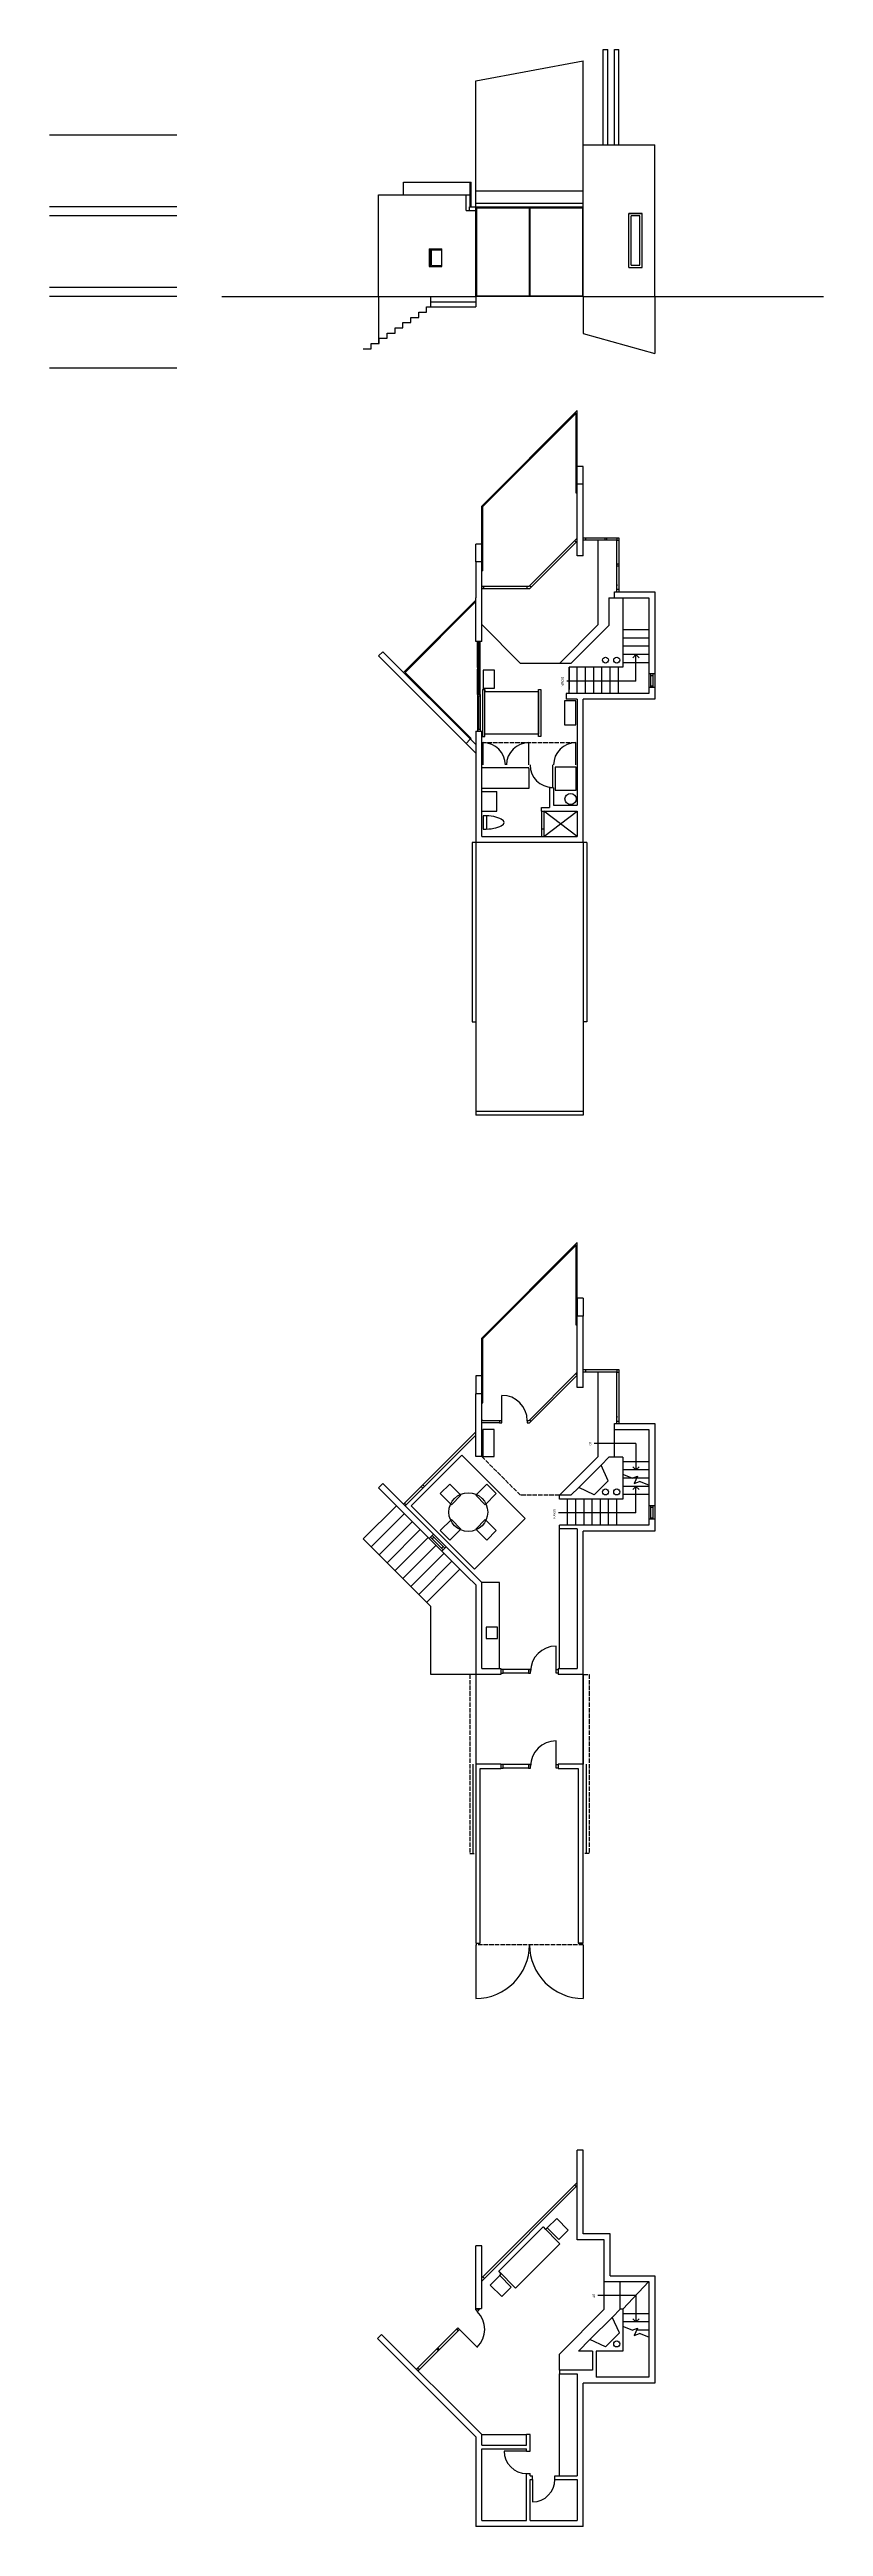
# Model space of a CAD drawing. Header units: inches. Extents: x -30960 to 5972, y 141 to 7569.
# Drawn here: x 4935 to 5972, y 794 to 4112 of the extents above; entities that cross this region are included whole.
import ezdxf

# ---------------------------------------------------------------- set-up
doc = ezdxf.new("R2010")
doc.units = ezdxf.units.IN
doc.header["$LTSCALE"] = 0.5
doc.header["$MEASUREMENT"] = 0
doc.linetypes.add('ACAD_ISO02W100', pattern=[15, 12, -3])
doc.layers.get('0').update_dxf_attribs({"color": 253})
for name, color, linetype in [('A-doors', 254, 'Continuous'), ('A-Elev-North', 7, 'Continuous'), ('A-Elev-South', 7, 'Continuous'), ('A-fixtures', 140, 'Continuous'), ('A-furniture', 33, 'Continuous'), ('A-glazing', 252, 'Continuous'), ('A-millwork', 252, 'Continuous'), ('A-roof', 253, 'Continuous'), ('A-soffit', 251, 'ACAD_ISO02W100'), ('A-stairs', 252, 'Continuous'), ('A-text', 254, 'Continuous'), ('A-walls', 7, 'Continuous')]:
    doc.layers.add(name, color=color, linetype=linetype)

msp = doc.modelspace()

# ---------------------------------------------------------------- linework, layer by layer
for p, q in [((5505.9, 1935.4), (5505.9, 1815.4)), ((5649.9, 1815.4), (5649.9, 1935.4)), ((5649.9, 1935.4), (5649.9, 1815.4))]:
    msp.add_line(p, q)
at = {"layer": 'A-doors'}
for p, q in [((5609.9, 3123.1), (5604.9, 3123.1)), ((5540.9, 2275.3), (5540.9, 2309.3)), ((5540.9, 2275.3), (5537.9, 2275.3)), ((5537.9, 2275.3), (5537.9, 2272.3)), ((5537.9, 2272.3), (5540.9, 2272.3)), ((5540.9, 2272.3), (5540.9, 2275.3)), ((5576.8, 2275.3), (5574.9, 2275.3)), ((5574.9, 2275.3), (5574.9, 2272.3)), ((5574.9, 2272.3), (5578, 2272.3)), ((5613.4, 1939.4), (5613.4, 1973.4)), ((5542.4, 1941.9), (5539.4, 1941.9)), ((5539.4, 1941.9), (5539.4, 1936.9)), ((5539.4, 1936.9), (5542.4, 1936.9)), ((5542.4, 1936.9), (5542.4, 1941.9)), ((5579.4, 1941.9), (5576.4, 1941.9)), ((5576.4, 1941.9), (5576.4, 1936.9)), ((5576.4, 1936.9), (5579.4, 1936.9)), ((5579.4, 1936.9), (5579.4, 1941.9)), ((5613.4, 1941.9), (5616.4, 1941.9)), ((5613.4, 1936.9), (5613.4, 1941.9)), ((5616.4, 1936.9), (5613.4, 1936.9)), ((5616.4, 1941.9), (5616.4, 1936.9)), ((5613.4, 1812.4), (5613.4, 1846.4)), ((5501.9, 1815.4), (5501.9, 1695.4)), ((5542.4, 1814.9), (5539.4, 1814.9)), ((5539.4, 1814.9), (5539.4, 1809.9)), ((5539.4, 1809.9), (5542.4, 1809.9)), ((5542.4, 1809.9), (5542.4, 1814.9)), ((5576.4, 1814.9), (5542.4, 1814.9)), ((5576.4, 1809.9), (5542.4, 1809.9)), ((5579.4, 1814.9), (5576.4, 1814.9)), ((5576.4, 1814.9), (5576.4, 1809.9)), ((5576.4, 1809.9), (5579.4, 1809.9)), ((5579.4, 1809.9), (5579.4, 1814.9)), ((5613.4, 1814.9), (5616.4, 1814.9)), ((5613.4, 1809.9), (5613.4, 1814.9)), ((5616.4, 1809.9), (5613.4, 1809.9)), ((5616.4, 1814.9), (5616.4, 1809.9)), ((5653.9, 1815.4), (5653.9, 1695.4)), ((5505.9, 1573.4), (5505.9, 1501.4)), ((5649.9, 1573.4), (5649.9, 1501.4)), ((5484, 1058.1), (5508, 1034)), ((5573.9, 895), (5543.9, 895)), ((5581.9, 857), (5581.9, 827))]:
    msp.add_line(p, q, dxfattribs=at)
for centre, radius, start, end in [((5540.9, 2275.3), 34, 0, 90), ((5613.4, 1939.4), 34, 90, 180), ((5613.4, 1812.4), 34, 90, 180), ((5505.9, 1573.4), 72, 270, 0), ((5649.9, 1573.4), 72, 180, 270), ((5483.9, 1058.1), 34, 315, 45), ((5573.9, 895), 30, 180, 270), ((5581.9, 857), 30, 270, 0)]:
    msp.add_arc(centre, radius, start, end, dxfattribs=at)
at = {"layer": 'A-Elev-North', "color": 254}
msp.add_line((5505.9, 3922.2), (5505.9, 4070.3, 5017.5), dxfattribs=at)
at = {"layer": 'A-Elev-North', "color": 253}
for p, q in [((5375.7, 3781.3), (5375.7, 3917.3)), ((5375.7, 3917.3), (5498.6, 3917.3)), ((5409.1, 3917.3), (5409.1, 3934.3)), ((5409.1, 3934.3), (5499.7, 3934.3)), ((5492.9, 3896.3), (5492.9, 3917.3)), ((5498.6, 3917.3), (5498.6, 3934.3)), ((5499.7, 3901.3), (5499.7, 3934.3)), ((5492.9, 3896.3, -2903.3), (5505.9, 3896.3, 5147.6)), ((5497.6, 3901.3), (5505.9, 3901.3, 5147.6))]:
    msp.add_line(p, q, dxfattribs=at)
at = {"layer": 'A-Elev-North', "color": 251}
for p, q in [((5498.6, 3901.3), (5498.6, 3917.3)), ((5497.6, 3896.3), (5497.6, 3901.3)), ((5375.7, 3781.3), (5375.7, 3718.3, -36033)), ((5418.9, 3753.3, -10295.1), (5429.5, 3753.3, -10295.1)), ((5418.9, 3746.3, -10295.1), (5418.9, 3753.3, -10295.1)), ((5429.5, 3760.3, -5147.6), (5440.1, 3760.3, -5147.6)), ((5429.5, 3753.3, -5147.6), (5429.5, 3760.3, -5147.6)), ((5440.1, 3767.3, -5147.6), (5505.9, 3767.3, -5147.6)), ((5440.1, 3760.3, -5147.6), (5440.1, 3767.3, -5147.6)), ((5445.9, 3774.3, -5147.6), (5505.9, 3774.3, -5147.6)), ((5505.9, 3781.3), (5505.9, 3767.3)), ((5365.9, 3718.3, -36033), (5376.5, 3718.3, -36033)), ((5365.9, 3711.3, -36033), (5365.9, 3718.3, -36033)), ((5376.5, 3725.3, -30885.4), (5387.1, 3725.3, -30885.4)), ((5376.5, 3718.3, -30885.4), (5376.5, 3725.3, -30885.4)), ((5387.1, 3732.3, -25737.8), (5397.7, 3732.3, -25737.8)), ((5387.1, 3725.3, -25737.8), (5387.1, 3732.3, -25737.8)), ((5397.7, 3739.3, -20590.3), (5408.3, 3739.3, -20590.3)), ((5397.7, 3732.3, -20590.3), (5397.7, 3739.3, -20590.3)), ((5408.3, 3746.3, -15442.7), (5418.9, 3746.3, -15442.7)), ((5408.3, 3739.3, -15442.7), (5408.3, 3746.3, -15442.7)), ((5355.2, 3711.3, -41180.5), (5365.9, 3711.3, -41180.5))]:
    msp.add_line(p, q, dxfattribs=at)
at = {"layer": 'A-Elev-South', "color": 254}
msp.add_line((5649.9, 3922.2), (5649.9, 4096.8), dxfattribs=at)
at = {"layer": 'A-Elev-South', "color": 253}
for p, q in [((5676.7, 3984.3), (5676.7, 4112.1)), ((5676.7, 4112.1), (5682.7, 4112.1)), ((5682.7, 3984.3), (5682.7, 4112.1)), ((5691.7, 3984.3), (5691.7, 4112.1)), ((5691.7, 4112.1), (5697.7, 4112.1)), ((5697.7, 3984.3), (5697.7, 4112.1)), ((5649.9, 3984.3), (5745.9, 3984.3)), ((5745.9, 3781.3), (5745.9, 3984.3)), ((5505.9, 3906.3, 5147.6), (5649.9, 3906.3, 5147.6)), ((5505.9, 3901.3, 5147.6), (5649.9, 3901.3, 5147.6)), ((5506.9, 3900.3, 5147.6), (5577.4, 3900.3, 5147.6)), ((5506.9, 3900.3, 5147.6), (5506.9, 3782.3, 85.8)), ((5577.4, 3900.3, 5104.7), (5577.4, 3782.3, 42.9)), ((5578.4, 3900.3, 5104.7), (5578.4, 3782.3, 42.9)), ((5578.4, 3900.3, 5147.6), (5648.9, 3900.3, 5147.6)), ((5648.9, 3900.3, 5104.7), (5648.9, 3782.3, 42.9)), ((5506.9, 3782.3), (5577.4, 3782.3)), ((5578.4, 3782.3), (5648.9, 3782.3)), ((5508.1, 3248), (5508.1, 3282.1)), ((5641.9, 2439.4), (5641.9, 2415.4)), ((5649.9, 2439.4), (5649.9, 2415.4)), ((5505.9, 2335.4), (5505.9, 2311.4)), ((5513.9, 2335.4), (5513.9, 2311.4)), ((5513.9, 2299.4), (5515.4, 2299.4)), ((5399.8, 2161.4), (5355.2, 2116.9)), ((5410.4, 2150.8), (5365.9, 2106.3)), ((5421, 2140.2), (5376.5, 2095.7)), ((5431.6, 2129.6), (5387.1, 2085.1)), ((5445.9, 2026.3), (5355.2, 2116.9)), ((5442.2, 2119), (5397.7, 2074.5)), ((5452.8, 2108.4), (5408.3, 2063.9)), ((5463.4, 2097.8), (5418.9, 2053.2)), ((5474, 2087.2), (5429.5, 2042.6)), ((5484.7, 2076.6), (5440.1, 2032)), ((5445.9, 1935.4), (5445.9, 2026.3)), ((5505.9, 1935.4), (5445.9, 1935.4))]:
    msp.add_line(p, q, dxfattribs=at)
at = {"layer": 'A-Elev-South', "color": 2, "ltscale": 0.1}
for p, q in [((5105.4, 3997.3, -10295.1), (4934.9, 3997.3, -10295.1)), ((5105.4, 3997.3, -10295.1), (4934.9, 3997.3, -10295.1)), ((5105.4, 3997.3, -10295.1), (4934.9, 3997.3, -10295.1)), ((5105.4, 3901.3, -10295.1), (4934.9, 3901.3, -10295.1)), ((5105.4, 3889.3, -10295.1), (4934.9, 3889.3, -10295.1)), ((5105.4, 3793.3, -10295.1), (4934.9, 3793.3, -10295.1)), ((5105.4, 3781.3, -10295.1), (4934.9, 3781.3, -10295.1)), ((5105.4, 3685.3, -10295.1), (4934.9, 3685.3, -10295.1))]:
    msp.add_line(p, q, dxfattribs=at)
at = {"layer": 'A-Elev-South', "color": 7}
for p, q in [((5649.9, 3922.2, 5220.1), (5505.9, 3922.2)), ((5505.9, 3781.3, -4774.8), (5505.9, 3922.2)), ((5165.9, 3781.3), (5505.9, 3781.3)), ((5649.9, 3781.3), (5971.7, 3781.3)), ((5505.9, 3425.7), (5505.9, 3377.7)), ((5381.4, 2191.1), (5375.7, 2185.5)), ((5375.7, 2185.5), (5443.6, 2117.6))]:
    msp.add_line(p, q, dxfattribs=at)
at = {"layer": 'A-Elev-South'}
for q in [(5649.9, 3922.2), (5505.9, 3781.3)]:
    msp.add_line((5649.9, 3781.3), q, dxfattribs=at)
at = {"layer": 'A-Elev-South', "color": 252}
for p, q in [((5728.9, 3892.3, -22888.6), (5710.9, 3892.3, -22888.6)), ((5710.9, 3820.3, -12593.4), (5710.9, 3892.3, -12593.4)), ((5710.9, 3892.3, -22888.6), (5728.9, 3892.3, -22888.6)), ((5725.9, 3889.3, -22888.6), (5713.9, 3889.3, -22888.6)), ((5713.9, 3823.3, -23377), (5713.9, 3889.3, -12910.6)), ((5725.9, 3823.3, -12593.4), (5725.9, 3889.3, -12593.4)), ((5728.9, 3820.3, -12593.4), (5728.9, 3892.3, -12593.4)), ((5443.6, 3845.3), (5460.6, 3845.3)), ((5443.6, 3845.3), (5443.6, 3821.3)), ((5443.6, 3821.3), (5460.6, 3821.3)), ((5460.6, 3821.3, 2573.8), (5460.6, 3845.3, 2573.8)), ((5710.9, 3820.3, -22888.6), (5728.9, 3820.3, -22888.6)), ((5713.9, 3823.3, -22888.6), (5725.9, 3823.3, -22888.6)), ((5649.9, 3529.7), (5649.9, 3553.7)), ((5505.9, 3425.7), (5505.9, 3449.7)), ((5513.9, 3425.7), (5513.9, 3449.7))]:
    msp.add_line(p, q, dxfattribs=at)
at = {"layer": 'A-Elev-South', "color": 250}
for p, q in [((5444.7, 3821.3), (5444.7, 3845.3)), ((5508.1, 3284.1), (5508.1, 3319.1)), ((5511.6, 3248), (5511.6, 3282.1))]:
    msp.add_line(p, q, dxfattribs=at)
at = {"layer": 'A-Elev-South', "color": 251}
for p, q in [((5445.4, 3821.3, -257.6), (5445.4, 3845.3, -257.6)), ((5446.4, 3843.7, 152.4), (5460.6, 3843.7, 2316.2)), ((5446.4, 3822.8, -257.6), (5446.4, 3843.7, -257.6)), ((5446.4, 3822.8, 152.4), (5460.6, 3822.8, 2316.2)), ((5649.9, 3781.3), (5649.9, 3731.9, -6843)), ((5745.9, 3781.3), (5745.9, 3704.9)), ((5649.9, 3731.9, -6843), (5745.9, 3704.9)), ((5641.9, 3529.7), (5641.9, 3553.7)), ((5511.6, 3248), (5511.6, 3199.1)), ((5511.6, 3246), (5511.6, 3199.1))]:
    msp.add_line(p, q, dxfattribs=at)
at = {"layer": 'A-fixtures'}
for p, q in [((5593.9, 3091.7), (5593.9, 3057.7)), ((5641.9, 3057.7), (5596.9, 3091.7)), ((5596.9, 3057.7), (5641.9, 3091.7)), ((5596.9, 3091.7), (5596.9, 3057.7)), ((5515.9, 3085.7), (5515.9, 3067.7)), ((5515.9, 3085.7), (5515.9, 3067.7)), ((5520.9, 3067.9), (5520.9, 3085.6)), ((5596.9, 3067.7), (5593.9, 3067.7))]:
    msp.add_line(p, q, dxfattribs=at)
msp.add_lwpolyline([(5640.2, 3150.9), (5612.2, 3150.9), (5612.2, 3119.9), (5640.2, 3119.9), (5640.2, 3150.9)], dxfattribs=at)
msp.add_circle((5632.9, 3108.2), 7.5, dxfattribs=at)
msp.add_ellipse((5515.9, 3076.7), major_axis=(-28, 0), ratio=0.321429, start_param=1.570796, end_param=4.712389, dxfattribs=at)
at = {"layer": 'A-furniture'}
for points in [[(5514.9, 3255), (5514.9, 3192), (5517.9, 3192), (5517.9, 3255), (5514.9, 3255), (5517.9, 3255), (5517.9, 3252), (5589.9, 3252), (5589.9, 3255), (5589.9, 3255), (5592.9, 3255), (5592.9, 3192), (5589.9, 3192), (5589.9, 3195), (5589.9, 3252), (5589.9, 3195), (5517.9, 3195)], [(5515.9, 3280.8), (5515.9, 3256.8), (5530.9, 3256.8), (5530.9, 3280.8), (5515.9, 3280.8)], [(5639.9, 3239.5), (5624.9, 3239.5), (5624.9, 3207.5), (5639.9, 3207.5), (5639.9, 3239.5)], [(5530.4, 2263.4), (5515.4, 2263.4), (5515.4, 2227.4), (5530.4, 2227.4), (5530.4, 2263.4)], [(5473.2, 2162.8), (5458.4, 2177.6), (5471.1, 2190.4), (5486, 2175.5), (5473.2, 2162.8)], [(5518.5, 2162.8), (5533.3, 2177.6), (5520.6, 2190.4), (5505.8, 2175.5), (5518.5, 2162.8)], [(5486, 2130.2), (5471.1, 2115.4), (5458.4, 2128.1), (5473.2, 2143), (5486, 2130.2)], [(5505.8, 2130.2), (5520.6, 2115.4), (5533.3, 2128.1), (5518.5, 2143), (5505.8, 2130.2)], [(5525.3, 1117.5), (5540.8, 1102), (5553.5, 1114.7), (5538, 1130.3), (5525.3, 1117.5), (5538, 1130.3), (5540.1, 1132.4), (5536.6, 1135.9), (5559.2, 1113.3), (5618.6, 1172.7), (5596, 1195.3), (5536.6, 1135.9), (5596, 1195.3), (5599.5, 1191.8), (5601.6, 1193.9), (5617.2, 1178.4), (5629.9, 1191.1), (5614.4, 1206.6), (5601.6, 1193.9)]]:
    msp.add_lwpolyline(points, dxfattribs=at)
msp.add_lwpolyline([(5487.4, 2229.2), (5419.5, 2161.4), (5504.3, 2076.5), (5572.2, 2144.4)], close=True, dxfattribs=at)
msp.add_circle((5495.9, 2152.9), 26, dxfattribs=at)
at = {"layer": 'A-glazing', "color": 254}
msp.add_line((5505.9, 4070.3, 5017.5), (5649.9, 4096.8), dxfattribs=at)
at = {"layer": 'A-glazing'}
for p, q in [((5576.8, 3392.6), (5641.9, 3457.7)), ((5578, 3389.6), (5641.9, 3453.5)), ((5640.4, 3452.1), (5638.3, 3454.2)), ((5694.9, 3457.7), (5649.9, 3457.7)), ((5694.9, 3454.7), (5649.9, 3454.7)), ((5652.9, 3457.7), (5652.9, 3454.7)), ((5678.9, 3457.7), (5678.9, 3454.7)), ((5680.9, 3457.7), (5680.9, 3454.7)), ((5697.9, 3457.7), (5694.9, 3457.7)), ((5694.9, 3457.7), (5694.9, 3454.7)), ((5694.9, 3454.7), (5697.9, 3454.7)), ((5694.9, 3385.7), (5694.9, 3454.7)), ((5697.9, 3385.7), (5697.9, 3457.7)), ((5694.9, 3423.7), (5694.9, 3421.7)), ((5694.9, 3420.7), (5694.9, 3422.7)), ((5697.9, 3422.7), (5694.9, 3422.7)), ((5694.9, 3420.7), (5697.9, 3420.7)), ((5574.9, 3392.6), (5513.9, 3392.6)), ((5574.9, 3389.6), (5513.9, 3389.6)), ((5516.9, 3389.6), (5516.9, 3392.6)), ((5576.8, 3392.6), (5574.9, 3392.6)), ((5574.9, 3389.6), (5574.9, 3392.6)), ((5578, 3389.6), (5574.9, 3389.6)), ((5580.1, 3391.8), (5578, 3393.9)), ((5694.9, 3395.7), (5694.9, 3393.7)), ((5697.9, 3388.7), (5694.9, 3388.7)), ((5697.9, 3393.7), (5697.9, 3395.7)), ((5511.6, 3319.1), (5509.9, 3319.1)), ((5511.6, 3317.1), (5509.9, 3317.1)), ((5511.6, 3284.1), (5508.1, 3284.1)), ((5508.1, 3284.1), (5508.1, 3199.1)), ((5511.6, 3282.1), (5508.1, 3282.1)), ((5630.9, 3284.7), (5630.9, 3254.7)), ((5740.4, 3257.7), (5740.4, 3275.7)), ((5740.4, 3273.7), (5743.4, 3273.7)), ((5740.4, 3259.7), (5743.4, 3259.7)), ((5743.4, 3257.7), (5743.4, 3275.7)), ((5508.1, 3248), (5508.1, 3199.1)), ((5511.6, 3248), (5508.1, 3248)), ((5511.6, 3246), (5508.1, 3246)), ((5511.6, 3201.1), (5508.1, 3201.1)), ((5509.9, 3199.1), (5508.1, 3199.1)), ((5576.8, 2275.3), (5641.9, 2340.4)), ((5578, 2272.3), (5641.9, 2336.1)), ((5641.9, 2336.1), (5639.7, 2338.3)), ((5694.9, 2343.4), (5649.9, 2343.4)), ((5694.9, 2340.4), (5649.9, 2340.4)), ((5652.9, 2343.4), (5652.9, 2340.4)), ((5697.9, 2343.4), (5694.9, 2343.4)), ((5694.9, 2343.4), (5694.9, 2340.4)), ((5694.9, 2340.4), (5697.9, 2340.4)), ((5694.9, 2271.4), (5694.9, 2340.4)), ((5697.9, 2271.4), (5697.9, 2343.4)), ((5409.1, 2163.5), (5505.9, 2260.3)), ((5537.9, 2272.3), (5513.9, 2272.3)), ((5537.9, 2275.3), (5515.4, 2275.3)), ((5580.1, 2274.4), (5578, 2276.5)), ((5694.9, 2281.4), (5694.9, 2279.4)), ((5697.9, 2274.4), (5694.9, 2274.4)), ((5697.9, 2279.4), (5697.9, 2281.4)), ((5411.2, 2161.4), (5505.9, 2256)), ((5410.5, 2164.9), (5412.6, 2162.8)), ((5432.8, 2187.2), (5434.9, 2185.1)), ((5434.9, 2189.4), (5437.1, 2187.2)), ((5740.4, 2143.4), (5740.4, 2161.4)), ((5740.4, 2159.4), (5743.4, 2159.4)), ((5743.4, 2143.4), (5743.4, 2161.4)), ((5740.4, 2145.4), (5743.4, 2145.4)), ((5437.3, 2114), (5439.4, 2116.2)), ((5447.5, 2121.5), (5464.5, 2104.5)), ((5447.5, 2117.3), (5449.6, 2119.4)), ((5460.2, 2104.5), (5462.4, 2106.7)), ((5576.4, 1941.9), (5542.4, 1941.9)), ((5576.4, 1936.9), (5542.4, 1936.9)), ((5513.9, 1126.9), (5641.9, 1254.9)), ((5513.9, 1122.7), (5641.9, 1250.7)), ((5640.4, 1249.3), (5638.3, 1251.4)), ((5515.3, 1128.4), (5517.4, 1126.2)), ((5505.9, 1084.3), (5505.9, 1086)), ((5507.3, 1085.7), (5505.9, 1084.3)), ((5508, 1082.2), (5505.9, 1084.3)), ((5509.4, 1083.6), (5507.3, 1085.7)), ((5508, 1082.2), (5511.9, 1086)), ((5480.5, 1058.8), (5426.4, 1004.8)), ((5484, 1058), (5428.6, 1002.6)), ((5455.6, 1029.6), (5453.5, 1031.8)), ((5457, 1031), (5454.9, 1033.2)), ((5481.8, 1060.2), (5480.4, 1058.8)), ((5482.5, 1056.7), (5480.4, 1058.8)), ((5483.9, 1058.1), (5481.8, 1060.2)), ((5427.9, 1006.2), (5426.4, 1004.8)), ((5428.6, 1002.6), (5426.4, 1004.8)), ((5430, 1004.1), (5427.9, 1006.2))]:
    msp.add_line(p, q, dxfattribs=at)
at = {"layer": 'A-glazing', "color": 253}
for p, q in [((5443.6, 2117.6), (5460.6, 2100.6)), ((5445.4, 2119.4), (5462.4, 2102.4)), ((5449.3, 2123.3), (5466.2, 2106.3))]:
    msp.add_line(p, q, dxfattribs=at)
at = {"layer": 'A-millwork'}
for p, q in [((5513.9, 3500.4), (5641.9, 3628.4)), ((5641.9, 3553.7), (5641.9, 3628.4)), ((5641.9, 3517.7), (5640.4, 3517.7)), ((5513.9, 3449.7), (5513.9, 3500.4)), ((5515.4, 3413.7), (5513.9, 3413.7)), ((5513.9, 3392.6), (5515.4, 3392.6)), ((5411.2, 3277.8), (5505.9, 3372.5)), ((5509.9, 3248), (5509.9, 3319.1)), ((5511.6, 3282.1), (5511.6, 3319.1)), ((5499.7, 3189.4), (5411.2, 3277.8)), ((5509.9, 3248), (5509.9, 3283)), ((5511.6, 3282.1), (5511.6, 3283)), ((5509.9, 3201.1), (5509.9, 3246)), ((5509.9, 3201.1), (5509.9, 3246)), ((5511.6, 3246), (5511.6, 3248)), ((5515.6, 3153.7), (5515.6, 3183.7)), ((5577.1, 3153.7), (5577.1, 3183.7)), ((5608.6, 3153.7), (5608.6, 3123.7)), ((5640.1, 3153.7), (5640.1, 3183.7)), ((5513.9, 3150.4), (5576.9, 3150.4)), ((5576.9, 3122.4), (5513.9, 3122.4)), ((5576.9, 3148.9), (5576.9, 3150.4)), ((5576.9, 3148.9), (5576.9, 3122.4)), ((5513.9, 3118.1), (5533.9, 3118.1)), ((5513.9, 3091.7), (5533.9, 3091.7)), ((5533.9, 3091.7), (5533.9, 3118.1)), ((5513.9, 2386.1), (5641.9, 2514.1)), ((5515.4, 2385.5), (5640.4, 2510.5)), ((5640.4, 2403.4), (5640.4, 2510.5)), ((5641.9, 2439.4), (5641.9, 2514.1)), ((5641.9, 2403.4), (5640.4, 2403.4)), ((5513.9, 2311.4), (5513.9, 2386.1)), ((5515.4, 2299.4), (5515.4, 2385.5)), ((5515.4, 2275.4), (5513.9, 2275.4)), ((5515.4, 2275.4), (5513.9, 2275.4)), ((5617.9, 1943.4), (5617.9, 2130.4)), ((5537.9, 2058.7), (5513.9, 2058.7)), ((5537.9, 1943.4), (5537.9, 2058.7)), ((5519.9, 1998.7), (5519.9, 1983.7)), ((5534.9, 1998.7), (5519.9, 1998.7)), ((5534.9, 1983.7), (5534.9, 1998.7)), ((5519.9, 1983.7), (5534.9, 1983.7)), ((5617.9, 862), (5617.9, 998.5)), ((5513.9, 917.4), (5573.9, 917.4))]:
    msp.add_line(p, q, dxfattribs=at)
at = {"layer": 'A-millwork', "color": 251}
for p, q in [((5515.4, 3499.8), (5640.4, 3624.8)), ((5640.4, 3517.7), (5640.4, 3624.8)), ((5515.4, 3413.7), (5515.4, 3499.8))]:
    msp.add_line(p, q, dxfattribs=at)
at = {"layer": 'A-millwork', "color": 254}
msp.add_line((5409.1, 3277.8), (5505.9, 3374.6), dxfattribs=at)
at = {"layer": 'A-millwork'}
for centre, start, end in [((5515.6, 3153.7), 0, 90), ((5577.1, 3153.7), 90, 180), ((5608.6, 3153.7), 180, 270), ((5640.1, 3153.7), 90, 180)]:
    msp.add_arc(centre, 30, start, end, dxfattribs=at)
at = {"layer": 'A-roof'}
for p, q in [((5500.9, 3049.7), (5500.9, 2809.7)), ((5505.9, 3049.7), (5500.9, 3049.7)), ((5505.9, 3049.7), (5505.9, 2689.7)), ((5649.9, 3049.7), (5649.9, 2689.7)), ((5654.9, 3049.7), (5649.9, 3049.7)), ((5654.9, 3049.7), (5654.9, 2809.7)), ((5500.9, 2809.7), (5505.9, 2809.7)), ((5654.9, 2809.7), (5649.9, 2809.7)), ((5649.9, 2689.7), (5505.9, 2689.7)), ((5505.9, 2689.7), (5505.9, 2684.7)), ((5649.9, 2689.7), (5649.9, 2684.7)), ((5649.9, 2684.7), (5505.9, 2684.7))]:
    msp.add_line(p, q, dxfattribs=at)
at = {"layer": 'A-soffit'}
for p, q in [((5513.9, 3183.7), (5641.9, 3183.7)), ((5513.9, 2227.4), (5565.9, 2175.4)), ((5617.9, 2175.4), (5565.9, 2175.4)), ((5497.9, 1935.4), (5497.9, 1695.4)), ((5505.9, 1935.4), (5497.9, 1935.4)), ((5649.9, 1935.4), (5657.9, 1935.4)), ((5657.9, 1935.4), (5657.9, 1695.4)), ((5497.9, 1695.4), (5505.9, 1695.4)), ((5657.9, 1695.4), (5649.9, 1695.4)), ((5649.9, 1573.4), (5505.9, 1573.4))]:
    msp.add_line(p, q, dxfattribs=at)
at = {"layer": 'A-stairs'}
for p, q in [((5669.9, 3341.7), (5669.9, 3454.7)), ((5617.9, 3289.7), (5669.9, 3341.7)), ((5737.9, 3334.7), (5702.9, 3334.7)), ((5737.9, 3323.7), (5702.9, 3323.7)), ((5737.9, 3312.7), (5702.9, 3312.7)), ((5737.9, 3301.7), (5702.9, 3301.7)), ((5737.9, 3290.7), (5702.9, 3290.7)), ((5630.9, 3249.7), (5630.9, 3284.7)), ((5641.9, 3249.7), (5641.9, 3284.7)), ((5652.9, 3249.7), (5652.9, 3284.7)), ((5663.9, 3249.7), (5663.9, 3284.7)), ((5674.9, 3249.7), (5674.9, 3284.7)), ((5685.9, 3249.7), (5685.9, 3284.7)), ((5696.9, 3249.7), (5696.9, 3284.7)), ((5669.9, 2227.4), (5669.9, 2340.4)), ((5691.9, 2226.3), (5691.9, 2263.4)), ((5617.9, 2175.4), (5669.9, 2227.4)), ((5737.9, 2220.3), (5702.9, 2220.3)), ((5737.9, 2209.3), (5702.9, 2209.3)), ((5715.3, 2198.2), (5702.9, 2203.3)), ((5737.9, 2198.3), (5702.9, 2198.3)), ((5715.3, 2198.2), (5722.5, 2201.2)), ((5722.5, 2201.2), (5718.2, 2191)), ((5718.2, 2191), (5725.4, 2194)), ((5737.9, 2188.8), (5725.4, 2194)), ((5628.9, 2135.4), (5628.9, 2170.4)), ((5639.9, 2135.4), (5639.9, 2170.4)), ((5650.9, 2135.4), (5650.9, 2170.4)), ((5661.9, 2135.4), (5661.9, 2170.4)), ((5672.9, 2135.4), (5672.9, 2170.4)), ((5683.9, 2135.4), (5683.9, 2170.4)), ((5694.9, 2135.4), (5694.9, 2170.4)), ((5737.9, 2187.3), (5702.9, 2187.3)), ((5737.9, 2176.3), (5702.9, 2176.3)), ((5677.9, 1085), (5677.9, 1122)), ((5699.3, 1085), (5699.3, 1122)), ((5677.9, 1085), (5617.9, 1025)), ((5737.9, 1079), (5702.9, 1079)), ((5737.9, 1068), (5702.9, 1068)), ((5715.3, 1056.9), (5702.9, 1062)), ((5715.3, 1056.9), (5722.5, 1059.8)), ((5722.5, 1059.8), (5718.2, 1049.7)), ((5718.2, 1049.7), (5725.4, 1052.7)), ((5737.9, 1057), (5721.3, 1057)), ((5737.9, 1047.5), (5725.4, 1052.7)), ((5617.9, 1003.5), (5617.9, 1025))]:
    msp.add_line(p, q, dxfattribs=at)
at = {"layer": 'A-text'}
for p, q in [((5720.4, 3301.7), (5716.1, 3297.4)), ((5720.4, 3266.2), (5720.4, 3301.7)), ((5720.4, 3301.7), (5724.6, 3297.4)), ((5720.4, 3266.2), (5627.7, 3266.2)), ((5720.4, 2244.8), (5664.6, 2244.8)), ((5720.4, 2244.8), (5720.4, 2209.3)), ((5720.4, 2209.3), (5716.1, 2213.6)), ((5720.4, 2209.3), (5724.6, 2213.6)), ((5720.4, 2187.3), (5716.1, 2183.1)), ((5720.4, 2151.8), (5720.4, 2187.3)), ((5720.4, 2187.3), (5724.6, 2183.1)), ((5720.4, 2151.8), (5616.7, 2151.8)), ((5720.4, 1103.5), (5669.6, 1103.5)), ((5737.9, 1122), (5702.9, 1085)), ((5720.4, 1103.5), (5720.4, 1068)), ((5720.4, 1068), (5716.1, 1072.2)), ((5720.4, 1068), (5724.6, 1072.2))]:
    msp.add_line(p, q, dxfattribs=at)
at = {"layer": 'A-walls', "color": 251}
msp.add_line((5445.9, 3767.3), (5445.9, 3781.3), dxfattribs=at)
at = {"layer": 'A-walls', "color": 252}
for p, q in [((5649.9, 3553.7), (5641.9, 3553.7)), ((5513.9, 3449.7), (5505.9, 3449.7))]:
    msp.add_line(p, q, dxfattribs=at)
at = {"layer": 'A-walls'}
for p, q in [((5641.9, 3433.9), (5641.9, 3529.7)), ((5649.9, 3529.7), (5641.9, 3529.7)), ((5649.9, 3433.9), (5649.9, 3529.7)), ((5513.9, 3425.7), (5505.9, 3425.7)), ((5513.9, 3319.1), (5513.9, 3425.7)), ((5649.9, 3433.9), (5641.9, 3433.9)), ((5691.9, 3377.7), (5691.9, 3385.7)), ((5691.9, 3385.7), (5745.9, 3385.7)), ((5745.9, 3385.7), (5745.9, 3275.7)), ((5505.9, 3319.1), (5505.9, 3377.7)), ((5684.3, 3377.7), (5684.3, 3340.6)), ((5684.3, 3377.7), (5737.9, 3377.7)), ((5702.9, 3377.7), (5702.9, 3284.7)), ((5737.9, 3377.7), (5737.9, 3275.7)), ((5513.9, 3319.1), (5505.9, 3319.1)), ((5565.9, 3289.7), (5513.9, 3341.7)), ((5673.9, 3330.2), (5643.9, 3300.2)), ((5673.9, 3330.2), (5684.3, 3340.6)), ((5633.4, 3289.7), (5565.9, 3289.7)), ((5633.4, 3289.7), (5643.9, 3300.2)), ((5702.9, 3284.7), (5630.9, 3284.7)), ((5745.9, 3275.7), (5737.9, 3275.7)), ((5737.9, 3257.7), (5737.9, 3249.7)), ((5745.9, 3257.7), (5737.9, 3257.7)), ((5745.9, 3257.7), (5745.9, 3241.7)), ((5737.9, 3249.7), (5626.9, 3249.7)), ((5626.9, 3249.7), (5626.9, 3241.7)), ((5641.9, 3241.7), (5626.9, 3241.7)), ((5641.9, 3241.7), (5641.9, 3099.7)), ((5649.9, 3049.7), (5649.9, 3241.7)), ((5745.9, 3241.7), (5649.9, 3241.7)), ((5505.9, 3199.1), (5505.9, 3049.7)), ((5505.9, 3199.1), (5513.9, 3199.1)), ((5513.9, 3057.7), (5513.9, 3199.1)), ((5604.9, 3123.1), (5604.9, 3096.7)), ((5609.9, 3123.1), (5609.9, 3099.7)), ((5593.9, 3096.7), (5604.9, 3096.7)), ((5593.9, 3091.7), (5593.9, 3096.7)), ((5593.9, 3091.7), (5641.9, 3091.7)), ((5609.9, 3099.7), (5641.9, 3099.7)), ((5641.9, 3091.7), (5641.9, 3057.7)), ((5513.9, 3057.7), (5641.9, 3057.7)), ((5649.9, 3049.7), (5505.9, 3049.7)), ((5641.9, 2319.6), (5641.9, 2415.4)), ((5649.9, 2415.4), (5641.9, 2415.4)), ((5649.9, 2319.6), (5649.9, 2415.4)), ((5513.9, 2311.4), (5505.9, 2311.4)), ((5505.9, 2227.4), (5505.9, 2311.4)), ((5513.9, 2227.4), (5513.9, 2311.4)), ((5649.9, 2319.6), (5641.9, 2319.6)), ((5691.9, 2271.4), (5745.9, 2271.4)), ((5691.9, 2263.4), (5691.9, 2271.4)), ((5691.9, 2263.4), (5737.9, 2263.4)), ((5737.9, 2263.4), (5737.9, 2161.4)), ((5745.9, 2271.4), (5745.9, 2161.4)), ((5513.9, 2227.4), (5505.9, 2227.4)), ((5673.9, 2215.8), (5684.3, 2226.3)), ((5702.9, 2226.3), (5684.3, 2226.3)), ((5702.9, 2226.3), (5702.9, 2170.4)), ((5381.4, 2191.1), (5449.3, 2123.3)), ((5673.9, 2215.8), (5643.9, 2185.8)), ((5664.7, 2176.1), (5683.4, 2194.9)), ((5683.4, 2194.9), (5673.7, 2215.7)), ((5617.9, 2170.4), (5617.9, 2175.4)), ((5633.4, 2175.4), (5617.9, 2175.4)), ((5702.9, 2170.4), (5617.9, 2170.4)), ((5633.4, 2175.4), (5643.9, 2185.8)), ((5664.7, 2176.1), (5643.9, 2185.8)), ((5745.9, 2161.4), (5737.9, 2161.4)), ((5737.9, 2135.4), (5617.9, 2135.4)), ((5617.9, 2130.4), (5617.9, 2135.4)), ((5641.9, 2130.4), (5617.9, 2130.4)), ((5641.9, 2130.4), (5641.9, 1943.4)), ((5649.9, 1935.4), (5649.9, 2127.4)), ((5745.9, 2127.4), (5649.9, 2127.4)), ((5737.9, 2143.4), (5737.9, 2135.4)), ((5745.9, 2143.4), (5737.9, 2143.4)), ((5745.9, 2143.4), (5745.9, 2127.4)), ((5443.6, 2117.6), (5449.3, 2123.3)), ((5460.6, 2100.6), (5466.2, 2106.3)), ((5494.5, 2066.7), (5460.6, 2100.6)), ((5466.2, 2106.3), (5513.9, 2058.7)), ((5505.9, 2055.4), (5494.5, 2066.7)), ((5513.9, 1943.4), (5513.9, 2058.7)), ((5505.9, 2055.4), (5505.9, 1935.4)), ((5539.4, 1935.4), (5505.9, 1935.4)), ((5513.9, 1943.4), (5539.4, 1943.4)), ((5539.4, 1943.4), (5539.4, 1935.4)), ((5616.4, 1943.4), (5616.4, 1935.4)), ((5616.4, 1943.4), (5641.9, 1943.4)), ((5649.9, 1935.4), (5616.4, 1935.4)), ((5505.9, 1815.4), (5505.9, 1575.4)), ((5539.4, 1815.4), (5505.9, 1815.4)), ((5511.9, 1575.4), (5511.9, 1809.4)), ((5511.9, 1809.4), (5539.4, 1809.4)), ((5539.4, 1815.4), (5539.4, 1809.4)), ((5616.4, 1815.4), (5616.4, 1809.4)), ((5649.9, 1815.4), (5616.4, 1815.4)), ((5616.4, 1809.4), (5642.9, 1809.4)), ((5642.9, 1809.4), (5642.9, 1575.4)), ((5649.9, 1575.4), (5649.9, 1815.4)), ((5505.9, 1575.4), (5511.9, 1575.4)), ((5649.9, 1575.4), (5642.9, 1575.4)), ((5642.9, 1575.4), (5649.9, 1575.4)), ((5641.9, 1178.2), (5641.9, 1298)), ((5649.9, 1298), (5641.9, 1298)), ((5649.9, 1186.2), (5649.9, 1298)), ((5513.9, 1170), (5505.9, 1170)), ((5505.9, 1086), (5505.9, 1170)), ((5513.9, 1086), (5513.9, 1170)), ((5677.9, 1178.2), (5641.9, 1178.2)), ((5685.9, 1186.2), (5649.9, 1186.2)), ((5677.9, 1122), (5677.9, 1178.2)), ((5685.9, 1130), (5685.9, 1186.2)), ((5685.9, 1130), (5745.9, 1130)), ((5745.9, 1130), (5745.9, 986)), ((5677.9, 1122), (5737.9, 1122)), ((5737.9, 1122), (5737.9, 994)), ((5505.9, 1086), (5513.7, 1086)), ((5688.9, 1074.5), (5658.9, 1044.5)), ((5698.4, 1053.5), (5688.7, 1074.4)), ((5688.9, 1074.5), (5699.3, 1085)), ((5702.9, 1085), (5699.3, 1085)), ((5702.9, 1085), (5702.9, 1029)), ((5374.1, 1045.8), (5379.8, 1051.4)), ((5505.9, 914), (5374.1, 1045.8)), ((5379.8, 1051.4), (5513.9, 917.4)), ((5643.4, 1029), (5658.9, 1044.5)), ((5662.4, 1029), (5643.4, 1029)), ((5679.7, 1034.8), (5658.9, 1044.5)), ((5662.4, 1029), (5662.4, 1003.5)), ((5702.9, 1029), (5667.4, 1029)), ((5667.4, 1029), (5667.4, 994)), ((5679.7, 1034.8), (5698.4, 1053.5)), ((5617.9, 1003.5), (5617.9, 998.5)), ((5662.4, 1003.5), (5617.9, 1003.5)), ((5617.9, 998.5), (5641.9, 998.5)), ((5641.9, 998.5), (5641.9, 862)), ((5649.9, 794), (5649.9, 986)), ((5745.9, 986), (5649.9, 986)), ((5737.9, 994), (5667.4, 994)), ((5505.9, 914), (5505.9, 794)), ((5513.9, 903), (5513.9, 917.4)), ((5513.9, 903), (5573.9, 903)), ((5513.9, 898), (5573.9, 898)), ((5513.9, 802), (5513.9, 898)), ((5578.9, 917.4), (5573.9, 917.4)), ((5573.9, 903), (5573.9, 917.4)), ((5573.9, 895), (5573.9, 898)), ((5573.9, 895), (5573.9, 898)), ((5578.9, 895), (5578.9, 917.4)), ((5573.9, 895), (5578.9, 895)), ((5573.9, 802), (5573.9, 865)), ((5573.9, 865), (5578.9, 865)), ((5578.9, 862), (5578.9, 865)), ((5578.9, 862), (5578.9, 865)), ((5578.9, 862), (5581.9, 862)), ((5578.9, 802), (5578.9, 857)), ((5578.9, 857), (5581.9, 857)), ((5581.9, 857), (5581.9, 862)), ((5611.9, 857), (5611.9, 862)), ((5611.9, 862), (5641.9, 862)), ((5611.9, 857), (5641.9, 857)), ((5641.9, 857), (5641.9, 802)), ((5513.9, 802), (5573.9, 802)), ((5578.9, 802), (5641.9, 802)), ((5649.9, 794), (5505.9, 794))]:
    msp.add_line(p, q, dxfattribs=at)
at = {"layer": 'A-walls', "color": 253}
for p, q in [((5513.9, 3425.7), (5505.9, 3425.7)), ((5381.4, 3305.5), (5505.9, 3181)), ((5737.9, 3275.7), (5737.9, 3257.7)), ((5745.9, 3275.7), (5745.9, 3257.7)), ((5498.6, 3188.3), (5499.7, 3189.4)), ((5649.9, 2439.4), (5641.9, 2439.4)), ((5513.9, 2335.4), (5505.9, 2335.4)), ((5737.9, 2161.4), (5737.9, 2143.4)), ((5745.9, 2161.4), (5745.9, 2143.4))]:
    msp.add_line(p, q, dxfattribs=at)
at = {"layer": 'A-walls', "color": 254}
for p, q in [((5375.7, 3299.8), (5381.4, 3305.5)), ((5488.7, 3186.9), (5375.7, 3299.8)), ((5505.9, 3169.7), (5488.7, 3186.9)), ((5492.9, 3182.6), (5498.6, 3188.3))]:
    msp.add_line(p, q, dxfattribs=at)
at = {"layer": 'A-walls'}
for centre in [(5679.7, 3294.2), (5694.7, 3294.2), (5679.7, 2179.9), (5694.7, 2179.9), (5694.7, 1038.5)]:
    msp.add_circle(centre, 4, dxfattribs=at)

# ---------------------------------------------------------------- texts
at = {"layer": 'A-text'}
for s, p in [('DOWN', (5620.6, 3271.7)), ('UP', (5657.5, 2247.2)), ('DOWN', (5609.6, 2157.4)), ('UP', (5662.5, 1105.9))]:
    msp.add_text(s, height=3, rotation=270, dxfattribs=at).set_placement(p)

doc.saveas('drawing.dxf')
